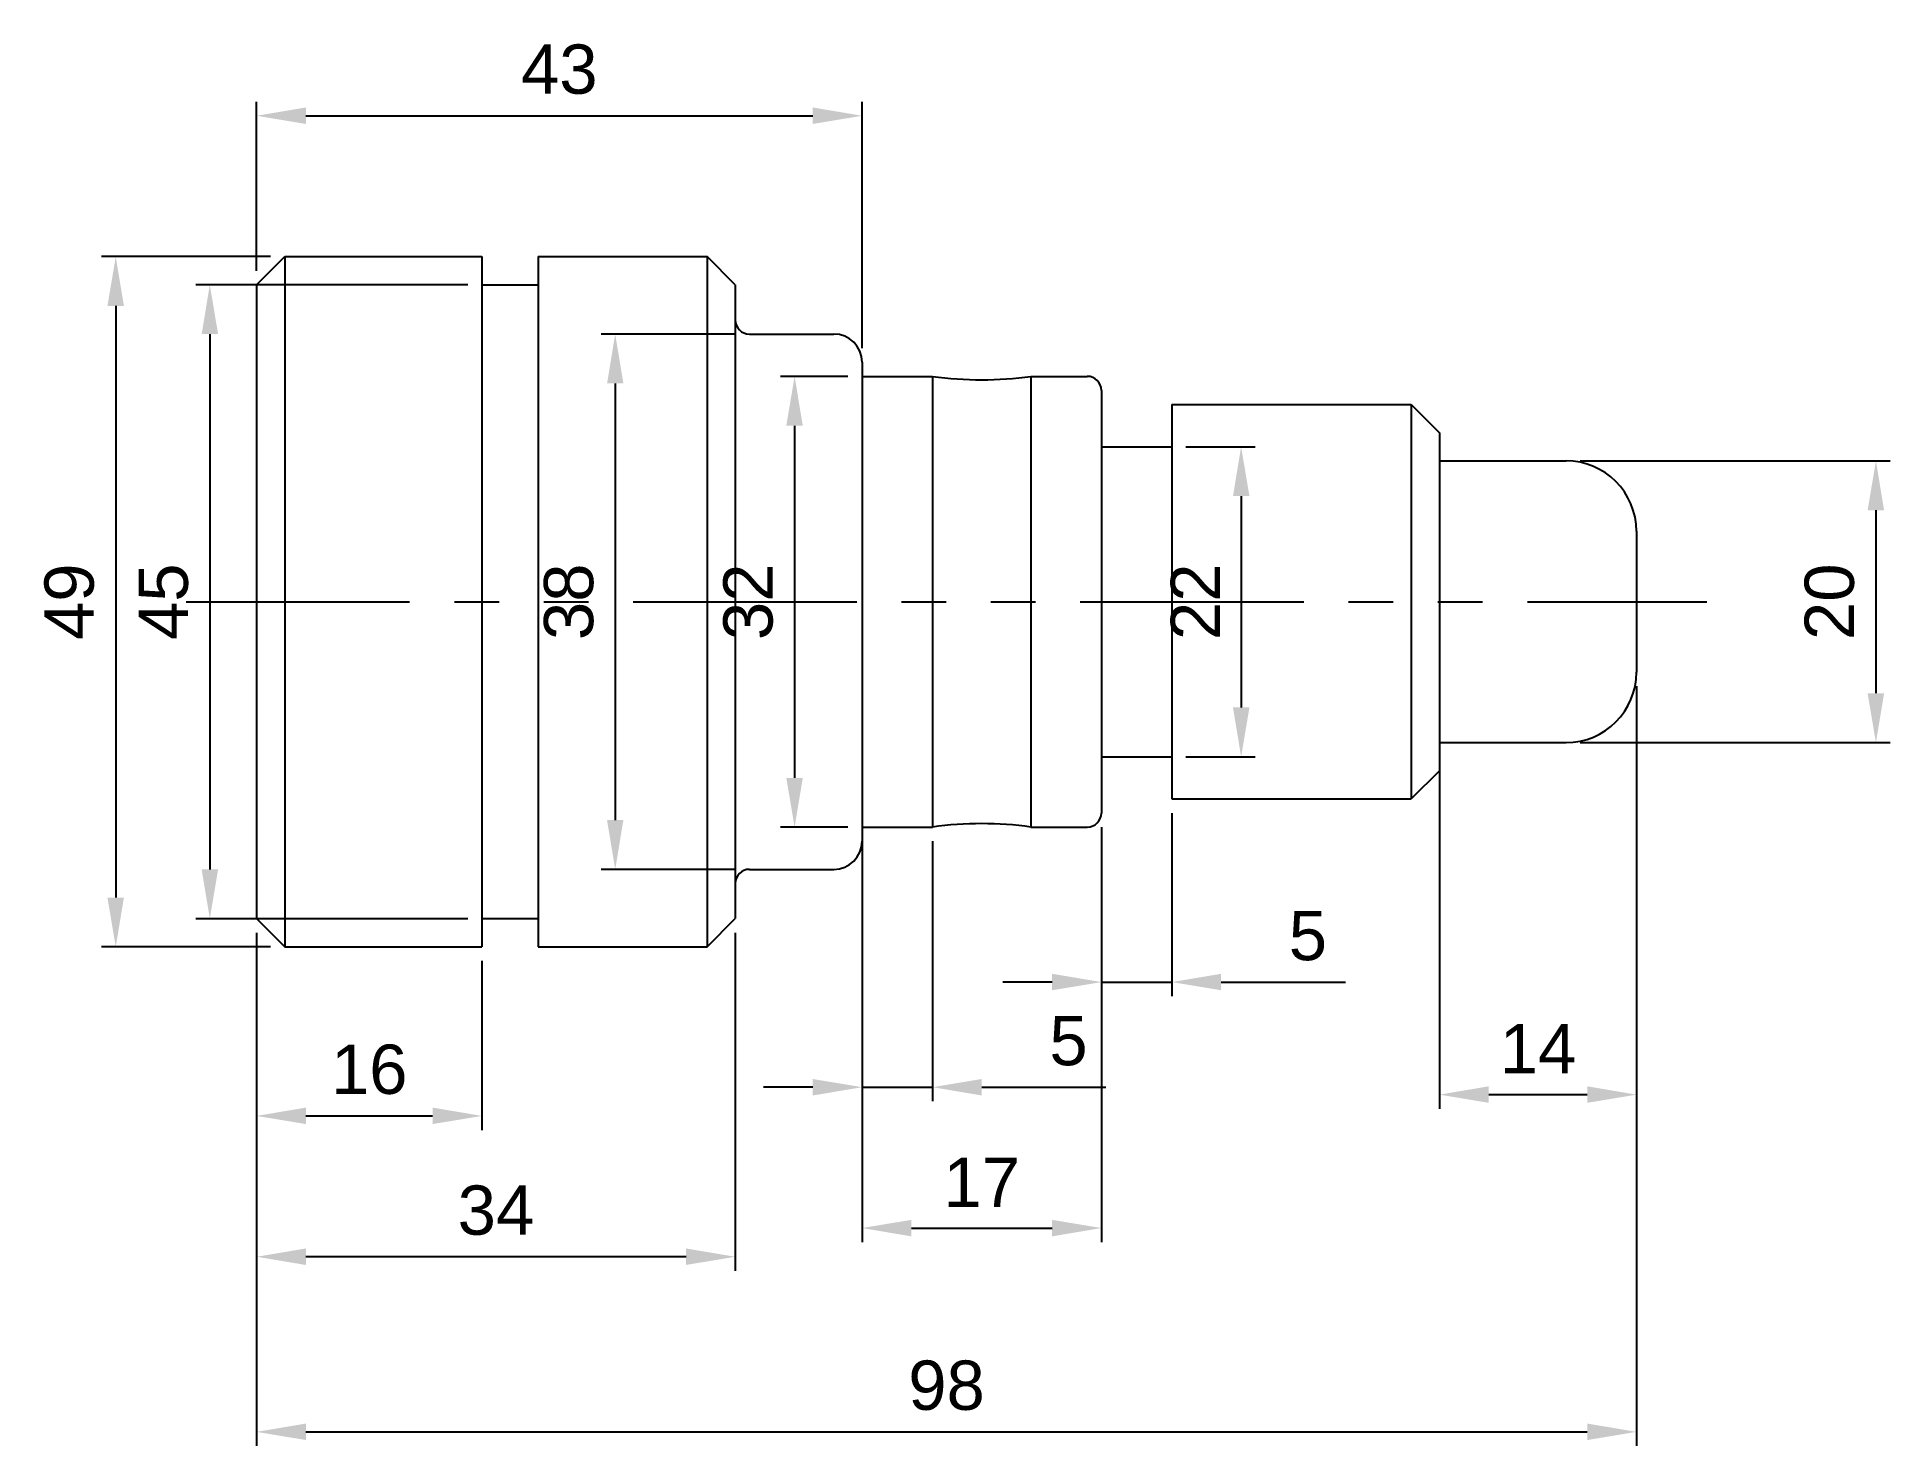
# Model space of a CAD drawing. Header units: millimetres. Extents: x 63 to 194, y 23 to 123.
import ezdxf

# ---------------------------------------------------------------- set-up
doc = ezdxf.new("R2010")
doc.units = ezdxf.units.MM
doc.linetypes.add('PHANTOM2', pattern=[31.75, 15.875, -3.175, 3.175, -3.175, 3.175, -3.175])
doc.layers.add('CENTER', color=4, linetype='PHANTOM2', lineweight=25)
doc.layers.add('DIM', color=3, linetype='Continuous', lineweight=25)
doc.layers.add('SHAPE', color=7, linetype='Continuous')
doc.styles.get("Standard").update_dxf_attribs({"font": 'arial.ttf'})
doc.dimstyles.new('AM_ISO$0', dxfattribs={"dimtxt": 3.5, "dimasz": 3.5, "dimexe": 1, "dimexo": 1, "dimgap": 1.5, "dimtad": 1, "dimdsep": 46, "dimtxsty": 'Standard', "dimcen": 0, "dimclrd": 256, "dimclre": 256, "dimclrt": 2, "dimadec": 0, "dimazin": 2, "dimtp": 0.1, "dimtm": 0.1, "dimtfac": 0.71, "dimtdec": 3, "dimtmove": 0, "dimatfit": 3, "dimfxl": 1, "dimlwd": -1, "dimlwe": -1, "dimarcsym": 1})

# ---------------------------------------------------------------- blocks, each defined once
blk = doc.blocks.new('*D2')
at = {"layer": 'Defpoints', "color": 0, "transparency": 16777216}
for p in [(80.15, 107.04), (68.15, 58.04), (80.15, 58.04)]:
    blk.add_point(p, dxfattribs=at)
at = {"layer": 'DIM', "linetype": 'ByBlock', "transparency": 16777216}
for p, q in [((79.15, 107.04), (67.15, 107.04)), ((68.15, 103.54), (68.15, 61.54)), ((79.15, 58.04), (67.15, 58.04))]:
    blk.add_line(p, q, dxfattribs=at)
at = {"layer": 'DIM', "transparency": 16777216}
for points in [[(67.56, 103.54), (68.73, 103.54), (68.15, 107.04)], [(67.56, 61.54), (68.73, 61.54), (68.15, 58.04)]]:
    blk.add_solid(points, dxfattribs=at)
at = {"layer": 'DIM', "color": 2, "transparency": 16777216, "insert": (64.86, 82.54), "char_height": 3.5, "attachment_point": 5, "rotation": 90}
blk.add_mtext('49', dxfattribs=at)
blk = doc.blocks.new('*D3')
at = {"layer": 'Defpoints', "color": 0, "transparency": 16777216}
for p in [(94.15, 105.04), (74.83, 60.04), (94.15, 60.04)]:
    blk.add_point(p, dxfattribs=at)
at = {"layer": 'DIM', "linetype": 'ByBlock', "transparency": 16777216}
for p, q in [((93.15, 105.04), (73.83, 105.04)), ((74.83, 101.54), (74.83, 63.54)), ((93.15, 60.04), (73.83, 60.04))]:
    blk.add_line(p, q, dxfattribs=at)
at = {"layer": 'DIM', "transparency": 16777216}
for points in [[(74.25, 101.54), (75.42, 101.54), (74.83, 105.04)], [(74.25, 63.54), (75.42, 63.54), (74.83, 60.04)]]:
    blk.add_solid(points, dxfattribs=at)
at = {"layer": 'DIM', "color": 2, "transparency": 16777216, "insert": (71.55, 82.54), "char_height": 3.5, "attachment_point": 5, "rotation": 90}
blk.add_mtext('45', dxfattribs=at)
blk = doc.blocks.new('*D4')
at = {"layer": 'Defpoints', "color": 0, "transparency": 16777216}
for p in [(113.15, 101.54), (103.62, 63.54), (113.15, 63.54)]:
    blk.add_point(p, dxfattribs=at)
at = {"layer": 'DIM', "linetype": 'ByBlock', "transparency": 16777216}
for p, q in [((112.15, 101.54), (102.62, 101.54)), ((103.62, 98.04), (103.62, 67.04)), ((112.15, 63.54), (102.62, 63.54))]:
    blk.add_line(p, q, dxfattribs=at)
at = {"layer": 'DIM', "transparency": 16777216}
for points in [[(103.04, 98.04), (104.2, 98.04), (103.62, 101.54)], [(103.04, 67.04), (104.2, 67.04), (103.62, 63.54)]]:
    blk.add_solid(points, dxfattribs=at)
at = {"layer": 'DIM', "color": 2, "transparency": 16777216, "insert": (100.33, 82.54), "char_height": 3.5, "attachment_point": 5, "rotation": 90}
blk.add_mtext('38', dxfattribs=at)
blk = doc.blocks.new('*D5')
at = {"layer": 'Defpoints', "color": 0, "transparency": 16777216}
for p in [(121.15, 98.54), (116.36, 66.54), (121.15, 66.54)]:
    blk.add_point(p, dxfattribs=at)
at = {"layer": 'DIM', "linetype": 'ByBlock', "transparency": 16777216}
for p, q in [((120.15, 98.54), (115.36, 98.54)), ((116.36, 95.04), (116.36, 70.04)), ((120.15, 66.54), (115.36, 66.54))]:
    blk.add_line(p, q, dxfattribs=at)
at = {"layer": 'DIM', "transparency": 16777216}
for points in [[(115.77, 95.04), (116.94, 95.04), (116.36, 98.54)], [(115.77, 70.04), (116.94, 70.04), (116.36, 66.54)]]:
    blk.add_solid(points, dxfattribs=at)
at = {"layer": 'DIM', "color": 2, "transparency": 16777216, "insert": (113.07, 82.54), "char_height": 3.5, "attachment_point": 5, "rotation": 90}
blk.add_mtext('32', dxfattribs=at)
blk = doc.blocks.new('*D6')
at = {"layer": 'Defpoints', "color": 0, "transparency": 16777216}
for p in [(143.15, 93.54), (143.15, 71.54), (148.07, 71.54)]:
    blk.add_point(p, dxfattribs=at)
at = {"layer": 'DIM', "linetype": 'ByBlock', "transparency": 16777216}
for p, q in [((144.15, 93.54), (149.07, 93.54)), ((148.07, 90.04), (148.07, 75.04)), ((144.15, 71.54), (149.07, 71.54))]:
    blk.add_line(p, q, dxfattribs=at)
at = {"layer": 'DIM', "transparency": 16777216}
for points in [[(147.49, 90.04), (148.66, 90.04), (148.07, 93.54)], [(147.49, 75.04), (148.66, 75.04), (148.07, 71.54)]]:
    blk.add_solid(points, dxfattribs=at)
at = {"layer": 'DIM', "color": 2, "transparency": 16777216, "insert": (144.82, 82.54), "char_height": 3.5, "attachment_point": 5, "rotation": 90}
blk.add_mtext('22', dxfattribs=at)
blk = doc.blocks.new('*D7')
at = {"layer": 'Defpoints', "color": 0, "transparency": 16777216}
for p in [(171.15, 92.54), (171.15, 72.54), (193.15, 72.54)]:
    blk.add_point(p, dxfattribs=at)
at = {"layer": 'DIM', "linetype": 'ByBlock', "transparency": 16777216}
for p, q in [((172.15, 92.54), (194.15, 92.54)), ((193.15, 89.04), (193.15, 76.04)), ((172.15, 72.54), (194.15, 72.54))]:
    blk.add_line(p, q, dxfattribs=at)
at = {"layer": 'DIM', "transparency": 16777216}
for points in [[(192.56, 89.04), (193.73, 89.04), (193.15, 92.54)], [(192.56, 76.04), (193.73, 76.04), (193.15, 72.54)]]:
    blk.add_solid(points, dxfattribs=at)
at = {"layer": 'DIM', "color": 2, "transparency": 16777216, "insert": (189.86, 82.54), "char_height": 3.5, "attachment_point": 5, "rotation": 90}
blk.add_mtext('20', dxfattribs=at)
blk = doc.blocks.new('*D8')
at = {"layer": 'Defpoints', "color": 0, "transparency": 16777216}
for p in [(176.15, 77.54), (78.15, 60.04), (176.15, 23.61)]:
    blk.add_point(p, dxfattribs=at)
at = {"layer": 'DIM', "linetype": 'ByBlock', "transparency": 16777216}
for p, q in [((176.15, 76.54), (176.15, 22.61)), ((78.15, 59.04), (78.15, 22.61)), ((81.65, 23.61), (172.65, 23.61))]:
    blk.add_line(p, q, dxfattribs=at)
at = {"layer": 'DIM', "transparency": 16777216}
for points in [[(81.65, 24.2), (81.65, 23.03), (78.15, 23.61)], [(172.65, 24.2), (172.65, 23.03), (176.15, 23.61)]]:
    blk.add_solid(points, dxfattribs=at)
at = {"layer": 'DIM', "color": 2, "transparency": 16777216, "insert": (127.15, 26.9), "char_height": 3.5, "attachment_point": 5}
blk.add_mtext('98', dxfattribs=at)
blk = doc.blocks.new('*D9')
at = {"layer": 'Defpoints', "color": 0, "transparency": 16777216}
for p in [(121.15, 117.04), (78.15, 105.04), (121.15, 99.54)]:
    blk.add_point(p, dxfattribs=at)
at = {"layer": 'DIM', "linetype": 'ByBlock', "transparency": 16777216}
for p, q in [((78.15, 106.04), (78.15, 118.04)), ((121.15, 100.54), (121.15, 118.04)), ((81.65, 117.04), (117.65, 117.04))]:
    blk.add_line(p, q, dxfattribs=at)
at = {"layer": 'DIM', "transparency": 16777216}
for points in [[(81.65, 117.63), (81.65, 116.46), (78.15, 117.04)], [(117.65, 117.63), (117.65, 116.46), (121.15, 117.04)]]:
    blk.add_solid(points, dxfattribs=at)
at = {"layer": 'DIM', "color": 2, "transparency": 16777216, "insert": (99.65, 120.33), "char_height": 3.5, "attachment_point": 5}
blk.add_mtext('43', dxfattribs=at)
blk = doc.blocks.new('*D10')
at = {"layer": 'Defpoints', "color": 0, "transparency": 16777216}
for p in [(78.15, 60.04), (94.15, 58.04), (94.15, 46.04)]:
    blk.add_point(p, dxfattribs=at)
at = {"layer": 'DIM', "linetype": 'ByBlock', "transparency": 16777216}
for p, q in [((78.15, 59.04), (78.15, 45.04)), ((94.15, 57.04), (94.15, 45.04)), ((81.65, 46.04), (90.65, 46.04))]:
    blk.add_line(p, q, dxfattribs=at)
at = {"layer": 'DIM', "transparency": 16777216}
for points in [[(81.65, 46.63), (81.65, 45.46), (78.15, 46.04)], [(90.65, 46.63), (90.65, 45.46), (94.15, 46.04)]]:
    blk.add_solid(points, dxfattribs=at)
at = {"layer": 'DIM', "color": 2, "transparency": 16777216, "insert": (86.15, 49.33), "char_height": 3.5, "attachment_point": 5}
blk.add_mtext('16', dxfattribs=at)
blk = doc.blocks.new('*D11')
at = {"layer": 'Defpoints', "color": 0, "transparency": 16777216}
for p in [(78.15, 60.04), (112.15, 60.04), (78.15, 36.04)]:
    blk.add_point(p, dxfattribs=at)
at = {"layer": 'DIM', "linetype": 'ByBlock', "transparency": 16777216}
for p, q in [((78.15, 59.04), (78.15, 35.04)), ((112.15, 59.04), (112.15, 35.04)), ((108.65, 36.04), (81.65, 36.04))]:
    blk.add_line(p, q, dxfattribs=at)
at = {"layer": 'DIM', "transparency": 16777216}
for points in [[(81.65, 36.63), (81.65, 35.46), (78.15, 36.04)], [(108.65, 36.63), (108.65, 35.46), (112.15, 36.04)]]:
    blk.add_solid(points, dxfattribs=at)
at = {"layer": 'DIM', "color": 2, "transparency": 16777216, "insert": (95.15, 39.33), "char_height": 3.5, "attachment_point": 5}
blk.add_mtext('34', dxfattribs=at)
blk = doc.blocks.new('*D12')
at = {"layer": 'Defpoints', "color": 0, "transparency": 16777216}
for p in [(121.15, 66.54), (126.15, 66.54), (126.15, 48.08)]:
    blk.add_point(p, dxfattribs=at)
at = {"layer": 'DIM', "linetype": 'ByBlock', "transparency": 16777216}
for p, q in [((121.15, 65.54), (121.15, 47.08)), ((126.15, 65.54), (126.15, 47.08)), ((117.65, 48.08), (114.15, 48.08)), ((121.15, 48.08), (126.15, 48.08)), ((129.65, 48.08), (138.47, 48.08))]:
    blk.add_line(p, q, dxfattribs=at)
at = {"layer": 'DIM', "transparency": 16777216}
for points in [[(117.65, 48.66), (117.65, 47.49), (121.15, 48.08)], [(129.65, 48.66), (129.65, 47.49), (126.15, 48.08)]]:
    blk.add_solid(points, dxfattribs=at)
at = {"layer": 'DIM', "color": 2, "transparency": 16777216, "insert": (135.81, 51.36), "char_height": 3.5, "attachment_point": 5}
blk.add_mtext('5', dxfattribs=at)
blk = doc.blocks.new('*D13')
at = {"layer": 'Defpoints', "color": 0, "transparency": 16777216}
for p in [(138.15, 67.54), (121.15, 66.54), (138.15, 38.08)]:
    blk.add_point(p, dxfattribs=at)
at = {"layer": 'DIM', "linetype": 'ByBlock', "transparency": 16777216}
for p, q in [((138.15, 66.54), (138.15, 37.08)), ((121.15, 65.54), (121.15, 37.08)), ((124.65, 38.08), (134.65, 38.08))]:
    blk.add_line(p, q, dxfattribs=at)
at = {"layer": 'DIM', "transparency": 16777216}
for points in [[(124.65, 38.66), (124.65, 37.49), (121.15, 38.08)], [(134.65, 38.66), (134.65, 37.49), (138.15, 38.08)]]:
    blk.add_solid(points, dxfattribs=at)
at = {"layer": 'DIM', "color": 2, "transparency": 16777216, "insert": (129.65, 41.33), "char_height": 3.5, "attachment_point": 5}
blk.add_mtext('17', dxfattribs=at)
blk = doc.blocks.new('*D14')
at = {"layer": 'Defpoints', "color": 0, "transparency": 16777216}
for p in [(143.15, 68.54), (138.15, 67.54), (143.15, 55.54)]:
    blk.add_point(p, dxfattribs=at)
at = {"layer": 'DIM', "linetype": 'ByBlock', "transparency": 16777216}
for p, q in [((143.15, 67.54), (143.15, 54.54)), ((138.15, 66.54), (138.15, 54.54)), ((134.65, 55.54), (131.15, 55.54)), ((138.15, 55.54), (143.15, 55.54)), ((146.65, 55.54), (155.47, 55.54))]:
    blk.add_line(p, q, dxfattribs=at)
at = {"layer": 'DIM', "transparency": 16777216}
for points in [[(134.65, 56.13), (134.65, 54.96), (138.15, 55.54)], [(146.65, 56.13), (146.65, 54.96), (143.15, 55.54)]]:
    blk.add_solid(points, dxfattribs=at)
at = {"layer": 'DIM', "color": 2, "transparency": 16777216, "insert": (152.81, 58.82), "char_height": 3.5, "attachment_point": 5}
blk.add_mtext('5', dxfattribs=at)
blk = doc.blocks.new('*D15')
at = {"layer": 'Defpoints', "color": 0, "transparency": 16777216}
for p in [(176.15, 77.54), (162.15, 72.54), (176.15, 47.55)]:
    blk.add_point(p, dxfattribs=at)
at = {"layer": 'DIM', "linetype": 'ByBlock', "transparency": 16777216}
for p, q in [((176.15, 76.54), (176.15, 46.55)), ((162.15, 71.54), (162.15, 46.55)), ((165.65, 47.55), (172.65, 47.55))]:
    blk.add_line(p, q, dxfattribs=at)
at = {"layer": 'DIM', "transparency": 16777216}
for points in [[(165.65, 48.14), (165.65, 46.97), (162.15, 47.55)], [(172.65, 48.14), (172.65, 46.97), (176.15, 47.55)]]:
    blk.add_solid(points, dxfattribs=at)
at = {"layer": 'DIM', "color": 2, "transparency": 16777216, "insert": (169.15, 50.81), "char_height": 3.5, "attachment_point": 5}
blk.add_mtext('14', dxfattribs=at)

msp = doc.modelspace()

# ---------------------------------------------------------------- linework, layer by layer
at = {"layer": 'CENTER'}
msp.add_line((73.146, 82.543), (181.146, 82.543), dxfattribs=at)
at = {"layer": 'SHAPE'}
for p, q in [((78.146, 105.043), (80.146, 107.043)), ((80.146, 107.043), (94.146, 107.043)), ((80.146, 107.043), (80.146, 58.043)), ((94.146, 107.043), (94.146, 58.043)), ((98.146, 107.043), (98.146, 58.043)), ((98.146, 107.043), (110.146, 107.043)), ((112.146, 105.043), (110.146, 107.043)), ((110.146, 107.043), (110.146, 58.043)), ((78.146, 105.043), (78.146, 60.043)), ((94.146, 105.043), (98.146, 105.043)), ((112.146, 105.043), (112.146, 102.543)), ((112.146, 102.543), (112.146, 62.543)), ((113.146, 101.543), (119.146, 101.543)), ((121.146, 99.543), (121.146, 65.543)), ((121.146, 98.543), (126.146, 98.543)), ((126.146, 98.543), (126.146, 66.543)), ((133.146, 98.543), (133.146, 66.543)), ((133.146, 98.543), (137.146, 98.543)), ((138.146, 97.543), (138.146, 67.543)), ((143.146, 96.543), (160.146, 96.543)), ((143.146, 96.543), (143.146, 68.543)), ((160.146, 96.543), (162.146, 94.543)), ((160.146, 96.543), (160.146, 68.543)), ((138.146, 93.543), (143.146, 93.543)), ((162.146, 94.543), (162.146, 70.543)), ((162.146, 92.543), (171.146, 92.543)), ((176.146, 87.543), (176.146, 77.543)), ((162.146, 72.543), (171.146, 72.543)), ((138.146, 71.543), (143.146, 71.543)), ((162.146, 70.543), (160.146, 68.543)), ((143.146, 68.543), (160.146, 68.543)), ((121.146, 66.543), (126.146, 66.543)), ((133.146, 66.543), (137.146, 66.543)), ((113.146, 63.543), (119.146, 63.543)), ((112.146, 62.543), (112.146, 60.043)), ((78.146, 60.043), (80.146, 58.043)), ((94.146, 60.043), (98.146, 60.043)), ((110.146, 58.043), (112.146, 60.043)), ((80.146, 58.043), (94.146, 58.043)), ((98.146, 58.043), (110.146, 58.043))]:
    msp.add_line(p, q, dxfattribs=at)
for centre, radius, start, end in [((113.146, 102.543), 1, 180, 270), ((119.146, 99.543), 2, 0, 90), ((129.646, 123.296), 25, 261.95215, 278.04785), ((137.146, 97.543), 1, 360, 90), ((171.146, 87.543), 5, 0, 90), ((171.146, 77.543), 5, 270, 0), ((137.146, 67.543), 1, 270, 360), ((129.646, 41.789), 25, 81.95215, 98.04785), ((119.146, 65.543), 2, 270, 0), ((113.146, 62.543), 1, 90, 180)]:
    msp.add_arc(centre, radius, start, end, dxfattribs=at)

# ---------------------------------------------------------------- dimensions: what is measured, and where the dimension line sits
at = {"layer": 'DIM'}
dim = msp.add_linear_dim(base=(121.146, 117.043), p1=(78.146, 105.043), p2=(121.146, 99.543), dimstyle='AM_ISO$0', override={"dimpost": ''}, dxfattribs=at)
dim.commit()
dim.dimension.update_dxf_attribs({"geometry": '*D9', "text_midpoint": (99.646, 120.331)})
for base, p1, p2, angle, picture, middle in [((68.146, 58.043), (80.146, 107.043), (80.146, 58.043), 90, '*D2', (64.859, 82.543)), ((176.146, 23.612), (78.146, 60.043), (176.146, 77.543), 0, '*D8', (127.146, 26.899))]:
    dim = msp.add_linear_dim(base=base, p1=p1, p2=p2, angle=angle, dimstyle='AM_ISO$0', override={"dimpost": ''}, dxfattribs=at)
    dim.commit()
    dim.dimension.update_dxf_attribs({"geometry": picture, "text_midpoint": middle})
for base, p1, p2, angle, picture, middle in [((74.835, 60.043), (94.146, 105.043), (94.146, 60.043), 90, '*D3', (71.555, 82.543)), ((103.621, 63.543), (113.146, 101.543), (113.146, 63.543), 90, '*D4', (100.333, 82.543)), ((116.358, 66.543), (121.146, 98.543), (121.146, 66.543), 90, '*D5', (113.07, 82.543)), ((148.074, 71.543), (143.146, 93.543), (143.146, 71.543), 90, '*D6', (144.817, 82.543)), ((193.146, 72.543), (171.146, 92.543), (171.146, 72.543), 90, '*D7', (189.859, 82.543)), ((176.146, 47.553), (162.146, 72.543), (176.146, 77.543), 0, '*D15', (169.146, 50.81)), ((143.146, 55.543), (138.146, 67.543), (143.146, 68.543), 0, '*D14', (152.806, 58.822)), ((138.146, 38.077), (121.146, 66.543), (138.146, 67.543), 0, '*D13', (129.646, 41.334)), ((126.146, 48.077), (121.146, 66.543), (126.146, 66.543), 0, '*D12', (135.806, 51.356)), ((94.146, 46.043), (78.146, 60.043), (94.146, 58.043), 0, '*D10', (86.146, 49.33)), ((78.146, 36.043), (112.146, 60.043), (78.146, 60.043), 0, '*D11', (95.146, 39.331))]:
    dim = msp.add_linear_dim(base=base, p1=p1, p2=p2, angle=angle, dimstyle='AM_ISO$0', dxfattribs=at)
    dim.commit()
    dim.dimension.update_dxf_attribs({"geometry": picture, "text_midpoint": middle})

doc.saveas('drawing.dxf')
